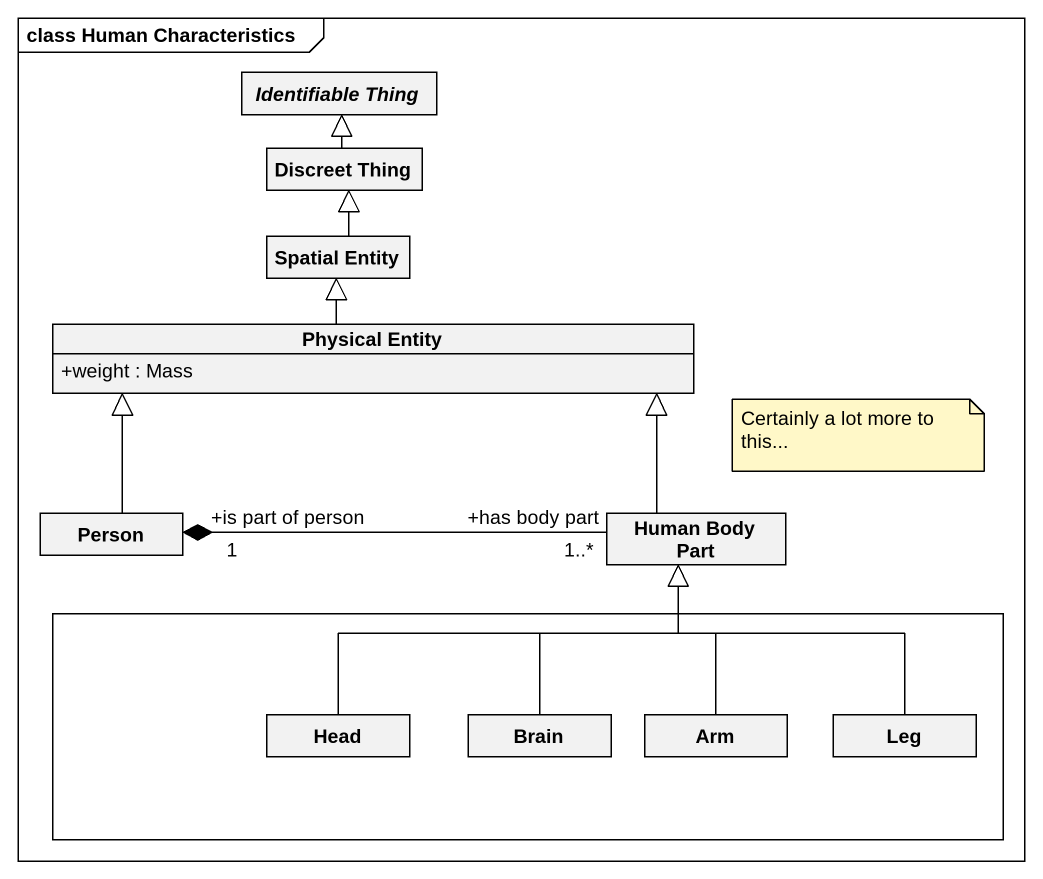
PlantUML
@startuml
mainframe class Human Characteristics
hide circle
hide empty members
skinparam classAttributeIconSize 0
abstract class "Identifiable Thing" as Identifiable_Thing
class "Discreet Thing" as Discreet_Thing
class "Spatial Entity" as Spatial_Entity
class "Physical Entity" as Physical_Entity {
  +weight : Mass
}
class "Person" as Person_
class "Human Body Part" as Human_Body_Part
rectangle " " as rectangle1 {
  class Head
  class Brain
  class Arm
  class Leg
}
Discreet_Thing -up-|> Identifiable_Thing
Spatial_Entity -up-|> Discreet_Thing
Physical_Entity -up-|> Spatial_Entity
Person_ -up-|> Physical_Entity
Person_ "+is part of person\n1" *-right- "+has body part\n1..*" Human_Body_Part
Human_Body_Part -left-|> Physical_Entity
Head -right-|> Human_Body_Part
Brain -up-|> Human_Body_Part
Arm -up-|> Human_Body_Part
Leg -up-|> Human_Body_Part
note as N1
  Certainly a lot more to this...
end note
@enduml
